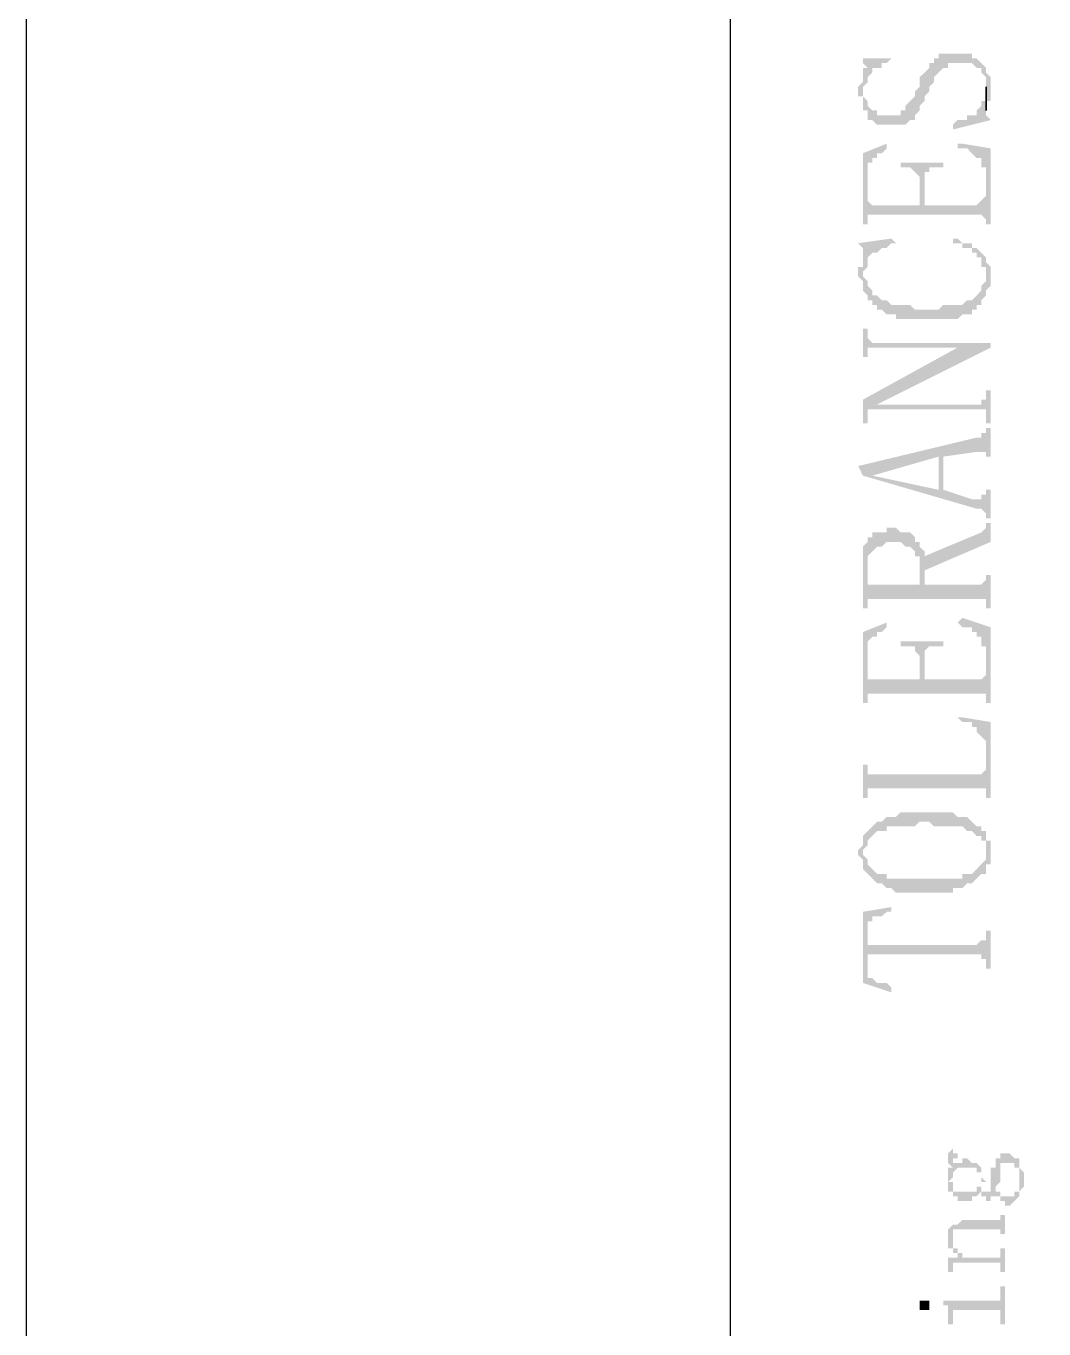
# Model space of a CAD drawing. Header units: inches. Extents: x 3613 to 8393, y -2205 to -794.
# Drawn here: x 4076.93 to 4086.62, y -1851.91 to -1839.51 of the extents above; entities that cross this region are included whole.
import ezdxf

# ---------------------------------------------------------------- set-up
doc = ezdxf.new("R2010")
doc.units = ezdxf.units.IN
doc.header["$MEASUREMENT"] = 0

msp = doc.modelspace()

# ---------------------------------------------------------------- hatches: boundary and pattern name
at = {"transparency": 33554559}
for points in [[(4084.852, -1840.134), (4084.852, -1840.179), (4084.897, -1840.179), (4084.897, -1840.314), (4084.942, -1840.314), (4084.942, -1840.405), (4084.987, -1840.405), (4085.032, -1840.45), (4085.303, -1840.45), (4085.348, -1840.405), (4085.393, -1840.405), (4085.393, -1840.36), (4085.393, -1840.36), (4085.438, -1840.314), (4085.438, -1840.269), (4085.438, -1840.269), (4085.484, -1840.224), (4085.484, -1840.179), (4085.529, -1840.134), (4085.529, -1840.089), (4085.574, -1840.044), (4085.574, -1839.998), (4085.619, -1839.953), (4085.619, -1839.953), (4085.664, -1839.908), (4085.709, -1839.908), (4085.709, -1839.863), (4085.935, -1839.863), (4085.98, -1839.908), (4086.025, -1839.908), (4086.025, -1839.953), (4086.07, -1839.998), (4086.07, -1840.269), (4086.07, -1840.224), (4086.115, -1840.224), (4086.115, -1840.089), (4086.115, -1839.998), (4086.115, -1839.998), (4086.07, -1839.953), (4086.07, -1839.908), (4086.07, -1839.908), (4086.025, -1839.863), (4086.025, -1839.863), (4085.98, -1839.818), (4085.935, -1839.818), (4085.935, -1839.773), (4085.619, -1839.773), (4085.619, -1839.818), (4085.574, -1839.818), (4085.574, -1839.863), (4085.529, -1839.863), (4085.529, -1839.908), (4085.484, -1839.953), (4085.484, -1839.953), (4085.438, -1839.998), (4085.438, -1840.089), (4085.393, -1840.134), (4085.393, -1840.179), (4085.348, -1840.224), (4085.348, -1840.224), (4085.303, -1840.269), (4085.303, -1840.314), (4085.258, -1840.314), (4085.258, -1840.36), (4085.032, -1840.36), (4085.032, -1840.314), (4084.987, -1840.314), (4084.942, -1840.269), (4084.942, -1840.224), (4084.897, -1840.179), (4084.897, -1839.953), (4084.897, -1839.998), (4084.897, -1840.044), (4084.852, -1840.089)], [(4084.852, -1839.818), (4084.897, -1839.818), (4084.897, -1839.863), (4084.897, -1839.863), (4084.942, -1839.908), (4084.942, -1840.044), (4084.942, -1839.998), (4084.987, -1839.953), (4084.987, -1839.908), (4085.077, -1839.908), (4085.077, -1839.863), (4085.123, -1839.863), (4085.168, -1839.818), (4085.168, -1839.818)], [(4084.897, -1839.953), (4084.897, -1840.134), (4084.897, -1840.089), (4084.942, -1840.044), (4084.942, -1839.908), (4084.897, -1839.908)], [(4085.754, -1840.45), (4085.754, -1840.495), (4086.115, -1840.405), (4086.115, -1840.405), (4086.07, -1840.36), (4086.07, -1840.179), (4086.07, -1840.224), (4086.025, -1840.224), (4086.025, -1840.269), (4085.98, -1840.314), (4085.98, -1840.36), (4085.89, -1840.36), (4085.89, -1840.405), (4085.799, -1840.405)], [(4084.897, -1840.721), (4084.897, -1841.398), (4084.942, -1841.398), (4084.942, -1840.946), (4084.942, -1840.811), (4084.987, -1840.811), (4084.987, -1840.766), (4085.032, -1840.766), (4085.032, -1840.721), (4085.077, -1840.721), (4085.123, -1840.675), (4085.123, -1840.63)], [(4085.799, -1840.63), (4085.799, -1840.675), (4085.89, -1840.675), (4085.935, -1840.721), (4085.935, -1840.721), (4085.98, -1840.766), (4086.025, -1840.766), (4086.025, -1840.856), (4086.07, -1840.856), (4086.07, -1841.398), (4086.115, -1841.398), (4086.115, -1840.675), (4085.845, -1840.63)], [(4085.258, -1840.811), (4085.258, -1840.856), (4085.348, -1840.856), (4085.393, -1840.901), (4085.393, -1840.901), (4085.438, -1840.946), (4085.438, -1841.217), (4085.484, -1840.991), (4085.484, -1840.901), (4085.529, -1840.901), (4085.529, -1840.856), (4085.664, -1840.856), (4085.664, -1840.811)], [(4084.942, -1841.398), (4084.942, -1841.307), (4086.025, -1841.307), (4086.07, -1841.352), (4086.07, -1841.127), (4086.07, -1841.127), (4086.025, -1841.172), (4086.025, -1841.172), (4085.98, -1841.217), (4085.484, -1841.217), (4085.484, -1840.991), (4085.438, -1841.217), (4084.987, -1841.217), (4084.942, -1841.172), (4084.942, -1840.946)], [(4084.852, -1841.578), (4084.897, -1841.623), (4084.897, -1842.029), (4084.897, -1841.849), (4084.942, -1841.804), (4084.942, -1841.759), (4084.942, -1841.713), (4084.987, -1841.668), (4085.032, -1841.668), (4085.077, -1841.623), (4085.123, -1841.623), (4085.168, -1841.578), (4085.213, -1841.578), (4085.168, -1841.533)], [(4085.754, -1841.578), (4085.845, -1841.578), (4085.845, -1841.623), (4085.935, -1841.623), (4085.935, -1841.668), (4085.98, -1841.668), (4085.98, -1841.713), (4086.025, -1841.713), (4086.025, -1841.804), (4086.07, -1841.804), (4086.07, -1841.894), (4086.07, -1841.713), (4086.025, -1841.668), (4086.025, -1841.668), (4085.98, -1841.623), (4085.935, -1841.623), (4085.935, -1841.578), (4085.845, -1841.578), (4085.799, -1841.533), (4085.754, -1841.533)], [(4084.852, -1841.849), (4084.852, -1841.894), (4084.852, -1841.894), (4084.897, -1841.939), (4084.897, -1842.029), (4084.897, -1841.668), (4084.897, -1841.804), (4084.852, -1841.804)], [(4084.897, -1842.029), (4084.942, -1842.075), (4084.942, -1842.12), (4084.987, -1842.12), (4084.987, -1842.165), (4085.032, -1842.165), (4085.032, -1842.21), (4085.077, -1842.21), (4085.123, -1842.255), (4085.213, -1842.255), (4085.213, -1842.3), (4085.799, -1842.3), (4085.845, -1842.255), (4085.935, -1842.255), (4085.935, -1842.21), (4085.98, -1842.21), (4085.98, -1842.165), (4086.025, -1842.165), (4086.025, -1842.12), (4086.07, -1842.075), (4086.07, -1842.029), (4086.115, -1841.984), (4086.115, -1841.894), (4086.115, -1841.804), (4086.115, -1841.804), (4086.07, -1841.759), (4086.07, -1841.713), (4086.07, -1841.894), (4086.07, -1841.939), (4086.025, -1841.984), (4086.025, -1842.029), (4086.025, -1842.029), (4085.98, -1842.075), (4085.98, -1842.075), (4085.935, -1842.12), (4085.89, -1842.12), (4085.845, -1842.165), (4085.664, -1842.165), (4085.619, -1842.21), (4085.393, -1842.21), (4085.348, -1842.165), (4085.168, -1842.165), (4085.123, -1842.12), (4085.077, -1842.12), (4085.032, -1842.075), (4084.987, -1842.075), (4084.987, -1842.029), (4084.942, -1841.984), (4084.942, -1841.939), (4084.897, -1841.894), (4084.897, -1841.894)], [(4084.897, -1842.39), (4084.897, -1842.661), (4084.942, -1842.661), (4084.942, -1842.616), (4084.942, -1842.571), (4086.115, -1842.571), (4086.115, -1842.526), (4084.987, -1842.526), (4084.942, -1842.481), (4084.942, -1842.39)], [(4084.897, -1843.067), (4084.897, -1843.293), (4084.942, -1843.293), (4084.942, -1843.203), (4084.942, -1843.158), (4084.987, -1843.158), (4085.032, -1843.113), (4086.115, -1842.571), (4085.799, -1842.571)], [(4084.987, -1843.158), (4086.07, -1843.158), (4086.07, -1843.293), (4086.115, -1843.293), (4086.115, -1842.977), (4086.07, -1842.977), (4086.07, -1843.067), (4086.025, -1843.067), (4086.025, -1843.113), (4085.032, -1843.113)], [(4084.852, -1843.699), (4084.897, -1843.79), (4084.987, -1843.79), (4085.619, -1843.609), (4085.619, -1843.925), (4085.664, -1843.609), (4085.98, -1843.564), (4086.07, -1843.564), (4086.07, -1843.609), (4086.115, -1843.609), (4086.115, -1843.338), (4086.07, -1843.338), (4086.07, -1843.383), (4086.025, -1843.383), (4086.025, -1843.428), (4085.98, -1843.428)], [(4084.897, -1843.79), (4085.98, -1844.105), (4086.025, -1844.105), (4086.07, -1844.151), (4086.07, -1844.196), (4086.115, -1844.196), (4086.115, -1843.925), (4086.07, -1843.925), (4086.07, -1843.97), (4086.025, -1843.97), (4086.025, -1844.015), (4085.935, -1844.015), (4085.664, -1843.925), (4085.664, -1843.609), (4085.619, -1843.925), (4084.987, -1843.79), (4084.987, -1843.79)], [(4084.897, -1844.647), (4084.897, -1845.053), (4084.942, -1845.053), (4084.942, -1844.602), (4084.942, -1844.557), (4084.987, -1844.512), (4084.987, -1844.512), (4085.032, -1844.467), (4085.077, -1844.467), (4085.123, -1844.421), (4085.258, -1844.421), (4085.303, -1844.467), (4085.348, -1844.467), (4085.393, -1844.512), (4085.393, -1844.557), (4085.438, -1844.557), (4085.438, -1844.828), (4085.438, -1844.421), (4085.393, -1844.421), (4085.393, -1844.376), (4085.393, -1844.376), (4085.348, -1844.331), (4085.258, -1844.331), (4085.213, -1844.286), (4085.123, -1844.286), (4085.123, -1844.331), (4084.987, -1844.331), (4084.987, -1844.376), (4084.942, -1844.376), (4084.942, -1844.421), (4084.942, -1844.421), (4084.897, -1844.467), (4084.897, -1844.512), (4084.897, -1844.602)], [(4085.484, -1844.557), (4085.484, -1844.692), (4086.115, -1844.421), (4086.115, -1844.241), (4086.07, -1844.241), (4086.07, -1844.286), (4086.07, -1844.286), (4086.025, -1844.331), (4086.025, -1844.331)], [(4084.942, -1845.008), (4084.942, -1844.963), (4086.07, -1844.963), (4086.07, -1845.053), (4086.115, -1845.053), (4086.115, -1844.737), (4086.07, -1844.737), (4086.07, -1844.782), (4086.07, -1844.782), (4086.025, -1844.828), (4085.484, -1844.828), (4085.484, -1844.557), (4085.484, -1844.512), (4085.438, -1844.467), (4085.438, -1844.828), (4084.942, -1844.828), (4084.942, -1844.782), (4084.942, -1844.692)], [(4084.897, -1845.279), (4084.897, -1845.956), (4084.942, -1845.956), (4084.942, -1845.459), (4084.942, -1845.369), (4084.987, -1845.324), (4085.032, -1845.324), (4085.032, -1845.279), (4085.077, -1845.279), (4085.123, -1845.234), (4085.123, -1845.189)], [(4085.799, -1845.189), (4085.799, -1845.189), (4085.845, -1845.234), (4085.935, -1845.234), (4085.935, -1845.279), (4085.98, -1845.279), (4085.98, -1845.324), (4086.025, -1845.324), (4086.025, -1845.414), (4086.07, -1845.414), (4086.07, -1845.956), (4086.115, -1845.956), (4086.115, -1845.234), (4085.845, -1845.144)], [(4085.258, -1845.369), (4085.258, -1845.414), (4085.393, -1845.414), (4085.393, -1845.459), (4085.393, -1845.459), (4085.438, -1845.505), (4085.438, -1845.73), (4085.484, -1845.55), (4085.484, -1845.459), (4085.529, -1845.414), (4085.664, -1845.414), (4085.664, -1845.369)], [(4084.942, -1845.911), (4084.942, -1845.866), (4086.07, -1845.866), (4086.07, -1845.911), (4086.07, -1845.685), (4086.07, -1845.685), (4086.025, -1845.73), (4085.484, -1845.73), (4085.484, -1845.55), (4085.438, -1845.73), (4084.942, -1845.73), (4084.942, -1845.505)], [(4085.799, -1846.091), (4085.799, -1846.091), (4085.845, -1846.136), (4085.935, -1846.136), (4085.935, -1846.182), (4085.98, -1846.182), (4085.98, -1846.227), (4085.98, -1846.227), (4086.025, -1846.272), (4086.025, -1846.272), (4086.07, -1846.317), (4086.07, -1846.859), (4086.115, -1846.859), (4086.115, -1846.136), (4085.845, -1846.091)], [(4084.897, -1846.543), (4084.897, -1846.859), (4084.942, -1846.859), (4084.942, -1846.813), (4084.942, -1846.768), (4086.07, -1846.768), (4086.07, -1846.813), (4086.07, -1846.588), (4086.07, -1846.588), (4086.025, -1846.633), (4084.942, -1846.633), (4084.942, -1846.543)], [(4084.897, -1847.22), (4084.897, -1847.355), (4084.897, -1847.355), (4084.942, -1847.31), (4084.942, -1847.265), (4084.942, -1847.265), (4084.987, -1847.22), (4084.987, -1847.22), (4085.032, -1847.174), (4085.123, -1847.174), (4085.123, -1847.129), (4085.393, -1847.129), (4085.438, -1847.084), (4085.529, -1847.084), (4085.574, -1847.129), (4085.845, -1847.129), (4085.89, -1847.174), (4085.935, -1847.174), (4085.98, -1847.22), (4086.025, -1847.22), (4086.025, -1847.265), (4086.07, -1847.265), (4086.07, -1847.355), (4086.07, -1847.174), (4086.025, -1847.174), (4086.025, -1847.129), (4085.98, -1847.129), (4085.935, -1847.084), (4085.935, -1847.084), (4085.89, -1847.039), (4085.799, -1847.039), (4085.754, -1846.994), (4085.258, -1846.994), (4085.213, -1847.039), (4085.123, -1847.039), (4085.077, -1847.084), (4085.032, -1847.084), (4084.987, -1847.129), (4084.987, -1847.129), (4084.942, -1847.174), (4084.942, -1847.174)], [(4084.852, -1847.355), (4084.852, -1847.4), (4084.897, -1847.445), (4084.897, -1847.49), (4084.897, -1847.536), (4084.942, -1847.581), (4084.942, -1847.581), (4084.987, -1847.626), (4084.987, -1847.626), (4085.032, -1847.671), (4085.077, -1847.671), (4085.123, -1847.716), (4085.168, -1847.716), (4085.213, -1847.761), (4085.754, -1847.761), (4085.754, -1847.716), (4085.845, -1847.716), (4085.89, -1847.671), (4085.935, -1847.671), (4085.98, -1847.626), (4085.98, -1847.626), (4086.025, -1847.581), (4086.07, -1847.581), (4086.07, -1847.49), (4086.115, -1847.49), (4086.115, -1847.355), (4086.115, -1847.265), (4086.07, -1847.265), (4086.07, -1847.22), (4086.07, -1847.4), (4086.07, -1847.445), (4086.025, -1847.49), (4086.025, -1847.49), (4085.98, -1847.536), (4085.98, -1847.536), (4085.935, -1847.581), (4085.845, -1847.581), (4085.845, -1847.626), (4085.123, -1847.626), (4085.123, -1847.581), (4085.032, -1847.581), (4084.987, -1847.536), (4084.987, -1847.536), (4084.942, -1847.49), (4084.942, -1847.445), (4084.942, -1847.445), (4084.897, -1847.4), (4084.897, -1847.22), (4084.897, -1847.265), (4084.897, -1847.31)], [(4084.897, -1847.942), (4084.942, -1848.167), (4084.942, -1848.032), (4084.987, -1848.032), (4084.987, -1847.987), (4085.077, -1847.987), (4085.123, -1847.942), (4085.168, -1847.942), (4085.168, -1847.897)], [(4084.897, -1847.942), (4084.897, -1848.619), (4085.168, -1848.709), (4085.168, -1848.664), (4085.168, -1848.664), (4085.123, -1848.619), (4085.032, -1848.619), (4084.987, -1848.574), (4084.942, -1848.574), (4084.942, -1848.483), (4084.942, -1848.167)], [(4084.942, -1848.167), (4084.942, -1848.438), (4084.942, -1848.348), (4086.025, -1848.348), (4086.025, -1848.393), (4086.07, -1848.393), (4086.07, -1848.483), (4086.115, -1848.483), (4086.115, -1848.122), (4086.07, -1848.122), (4086.07, -1848.213), (4086.025, -1848.213), (4085.98, -1848.258), (4084.942, -1848.258), (4084.942, -1848.213), (4084.942, -1848.213)], [(4085.709, -1850.243), (4085.709, -1850.289), (4085.709, -1850.334), (4085.709, -1850.334), (4085.754, -1850.379), (4085.754, -1850.289), (4085.799, -1850.289), (4085.799, -1850.243), (4085.754, -1850.243), (4085.754, -1850.198), (4085.754, -1850.198), (4085.709, -1850.243)], [(4086.161, -1850.289), (4086.161, -1850.605), (4086.161, -1850.559), (4086.161, -1850.559), (4086.206, -1850.514), (4086.206, -1850.469), (4086.206, -1850.424), (4086.206, -1850.379), (4086.206, -1850.334), (4086.341, -1850.334), (4086.341, -1850.379), (4086.386, -1850.379), (4086.386, -1850.424), (4086.386, -1850.469), (4086.386, -1850.334), (4086.386, -1850.289), (4086.341, -1850.289), (4086.296, -1850.243), (4086.206, -1850.243), (4086.206, -1850.289)], [(4085.709, -1850.605), (4085.754, -1850.605), (4085.754, -1850.65), (4085.799, -1850.65), (4085.799, -1850.695), (4085.935, -1850.695), (4085.935, -1850.65), (4085.98, -1850.65), (4086.025, -1850.605), (4086.025, -1850.65), (4086.07, -1850.65), (4086.07, -1850.695), (4086.115, -1850.695), (4086.115, -1850.65), (4086.161, -1850.65), (4086.161, -1850.605), (4086.161, -1850.65), (4086.206, -1850.65), (4086.206, -1850.695), (4086.251, -1850.695), (4086.251, -1850.74), (4086.296, -1850.74), (4086.341, -1850.695), (4086.341, -1850.695), (4086.386, -1850.65), (4086.386, -1850.605), (4086.386, -1850.605), (4086.431, -1850.559), (4086.431, -1850.514), (4086.431, -1850.424), (4086.431, -1850.424), (4086.386, -1850.379), (4086.386, -1850.334), (4086.386, -1850.514), (4086.386, -1850.559), (4086.386, -1850.605), (4086.341, -1850.605), (4086.341, -1850.65), (4086.206, -1850.65), (4086.206, -1850.605), (4086.161, -1850.605), (4086.161, -1850.289), (4086.161, -1850.334), (4086.161, -1850.379), (4086.115, -1850.379), (4086.115, -1850.469), (4086.115, -1850.559), (4086.115, -1850.605), (4086.025, -1850.605), (4086.025, -1850.514), (4086.025, -1850.559), (4085.98, -1850.559), (4085.98, -1850.605), (4085.754, -1850.605), (4085.754, -1850.559), (4085.754, -1850.514), (4085.709, -1850.514)], [(4085.709, -1850.514), (4085.709, -1850.559), (4085.709, -1850.605), (4085.709, -1850.514), (4085.709, -1850.514), (4085.754, -1850.469), (4085.754, -1850.424), (4085.754, -1850.424), (4085.799, -1850.379), (4085.98, -1850.379), (4085.98, -1850.424), (4086.025, -1850.424), (4086.025, -1850.469), (4086.025, -1850.605), (4086.025, -1850.559), (4086.025, -1850.514), (4086.07, -1850.514), (4086.025, -1850.469), (4086.025, -1850.424), (4086.025, -1850.379), (4086.025, -1850.379), (4085.98, -1850.334), (4085.935, -1850.334), (4085.89, -1850.289), (4085.845, -1850.289), (4085.845, -1850.334), (4085.754, -1850.334), (4085.754, -1850.289), (4085.754, -1850.379), (4085.709, -1850.379), (4085.709, -1850.424), (4085.709, -1850.469), (4085.709, -1850.469)], [(4085.754, -1850.92), (4085.754, -1851.056), (4085.754, -1851.011), (4085.754, -1850.966), (4086.206, -1850.966), (4086.206, -1851.011), (4086.251, -1851.011), (4086.251, -1850.83), (4086.206, -1850.83), (4086.206, -1850.875), (4085.845, -1850.875), (4085.799, -1850.92)], [(4085.709, -1851.056), (4085.709, -1851.101), (4085.709, -1851.146), (4085.754, -1851.146), (4085.754, -1851.191), (4085.799, -1851.191), (4085.799, -1851.236), (4085.799, -1851.191), (4085.799, -1851.146), (4085.754, -1851.146), (4085.754, -1851.101), (4085.754, -1851.056), (4085.754, -1850.92), (4085.709, -1850.966), (4085.709, -1851.011), (4085.709, -1851.011)], [(4085.709, -1851.236), (4085.709, -1851.281), (4085.709, -1851.372), (4085.754, -1851.372), (4085.754, -1851.281), (4086.206, -1851.281), (4086.206, -1851.327), (4086.206, -1851.372), (4086.251, -1851.372), (4086.251, -1851.146), (4086.206, -1851.146), (4086.206, -1851.191), (4086.206, -1851.236), (4085.845, -1851.236), (4085.845, -1851.191), (4085.799, -1851.191), (4085.799, -1851.236)], [(4085.664, -1851.643), (4085.664, -1851.688), (4085.709, -1851.688), (4085.709, -1851.733), (4085.709, -1851.778), (4085.709, -1851.868), (4085.754, -1851.868), (4085.754, -1851.778), (4085.754, -1851.733), (4086.206, -1851.733), (4086.206, -1851.868), (4086.251, -1851.868), (4086.251, -1851.507), (4086.206, -1851.507), (4086.206, -1851.643), (4086.161, -1851.643)], [(4085.438, -1851.688), (4085.438, -1851.733), (4085.529, -1851.733), (4085.529, -1851.688), (4085.529, -1851.643), (4085.438, -1851.643)]]:
    msp.add_hatch(color=256, dxfattribs=at).paths.add_polyline_path(points)

# ---------------------------------------------------------------- linework, layer by layer
msp.add_line((4083.633, -1574.063), (4083.633, -1860.804))
for points in [[(4496.927, -1865.063), (4496.927, -1568.063), (4076.927, -1568.063), (4076.927, -1865.063)], [(4086.07, -1840.179), (4086.07, -1840.314), (4086.07, -1840.089), (4086.07, -1840.134)]]:
    msp.add_lwpolyline(points, close=True)

doc.saveas('drawing.dxf')
